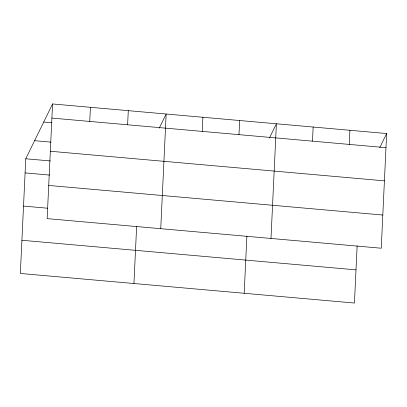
<?xml version="1.0" encoding="UTF-8"?>
<svg xmlns="http://www.w3.org/2000/svg" width="407" height="407" viewBox="0 0 407 407"><rect width="100%" height="100%" fill="white"/><g stroke="black" fill="none" stroke-linecap="round" stroke-linejoin="round"><path stroke-width="0.61" d="M52.559 103.958L47.151 218.635L381.242 248.224L386.65 133.542L52.559 103.958L25.758 158.776L20.35 273.458L354.441 303.042L357.137 245.803M89.759 121.434L90.425 107.311M127.62 124.786L128.286 110.663M133.939 283.516L136.64 226.277M160.745 228.693L166.153 114.016L159.239 128.149M202.233 131.395L202.9 117.272M238.985 134.651L239.652 120.528M244.19 293.279L246.891 236.04M270.991 238.456L276.399 123.779L269.49 137.912M312.484 141.158L313.151 127.035M349.237 144.414L349.898 130.291M379.741 147.68L386.65 133.542M51.893 118.081L385.984 147.67M43.717 122.049L51.918 122.772M34.605 140.685L51.012 142.14M50.331 151.262L384.417 180.85M25.758 158.776L50.371 160.958M25.092 172.904L49.705 175.081M48.718 185.45L382.809 215.038M23.525 206.084L47.507 208.211M21.917 240.272L356.003 269.861"/></g></svg>
